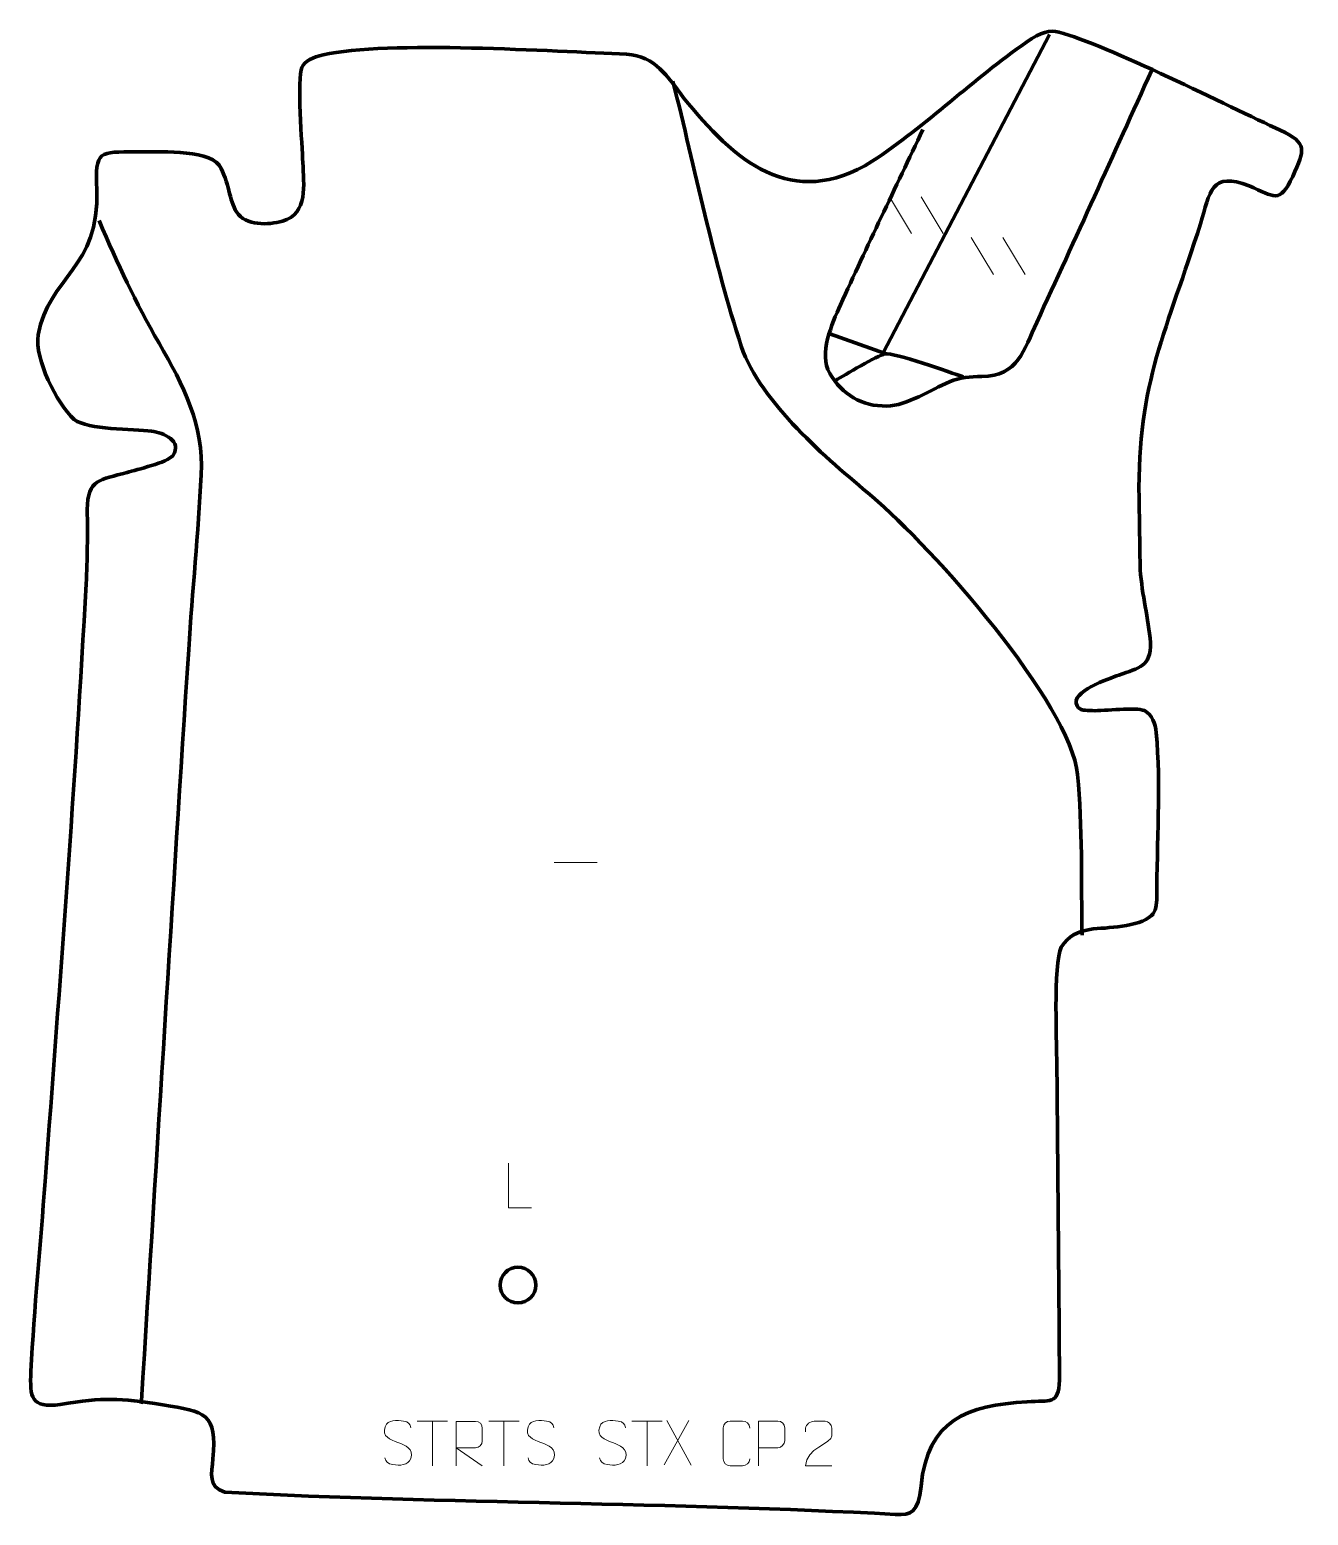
# Model space of a CAD drawing. Header units: millimetres. Extents: x -351 to 364, y -423 to 407.
import ezdxf

# ---------------------------------------------------------------- set-up
doc = ezdxf.new("R2010")
doc.units = ezdxf.units.MM
doc.header["$MEASUREMENT"] = 0
doc.layers.add('layer 2', color=7, linetype='Continuous')
doc.layers.add('layer 3', color=7, linetype='Continuous')

msp = doc.modelspace()

# ---------------------------------------------------------------- linework, layer by layer
at = {"layer": 'layer 2', "color": 142, "lineweight": 200}
msp.add_ellipse((-77.902, -294.7672), major_axis=(0, 10), ratio=1, dxfattribs=at)
at = {"layer": 'layer 2', "color": 142, "lineweight": 158}
for points in [[(126.2901, 226.6432), (126.2901, 226.6432), (219.3877, 404.5171), (219.3877, 404.5171)], [(127.5491, 226.1977), (127.5491, 226.1977), (96.4507, 237.2023), (96.4507, 237.2023)]]:
    msp.add_open_spline(points, degree=3, dxfattribs=at)
for points, knots in [([(148.5303, 351.4224), (133.2136, 318.8541), (117.2031, 286.0926), (102.4235, 253.3378), (102.4235, 253.3378), (97.7388, 242.898), (90.0815, 225.9717), (96.4637, 215.0644), (96.4637, 215.0644), (103.7293, 203.158), (114.1689, 196.5963), (128.4187, 196.8199), (128.4187, 196.8199), (139.4352, 196.9927), (153.2602, 205.9937), (163.3767, 210.3453), (163.3767, 210.3453), (169.4016, 212.9369), (175.0062, 213.1825), (181.4829, 213.3262), (181.4829, 213.3262), (201.8526, 213.5529), (205.0953, 228.2488), (212.2146, 243.6217), (212.2146, 243.6217), (233.9285, 290.5095), (255.2091, 337.5971), (276.5668, 384.6478)], [0, 0, 0, 0, 0.125, 0.125, 0.125, 0.125, 0.25, 0.25, 0.25, 0.25, 0.375, 0.375, 0.375, 0.375, 0.5, 0.5, 0.5, 0.5, 0.625, 0.625, 0.625, 0.625, 0.75, 0.75, 0.75, 0.75, 1, 1, 1, 1]), ([(237.5853, -99.032), (237.0073, -69.8326), (237.9239, -38.1598), (235.0311, -9.2995), (235.0311, -9.2995), (231.0262, 30.6551), (153.9488, 117.7359), (120.1261, 146.2235), (120.1261, 146.2235), (94.4219, 167.8731), (58.3565, 197.9711), (46.9733, 230.2329), (46.9733, 230.2329), (31.4445, 277.8868), (21.0832, 329.5212), (8.7304, 378.4951)], [0, 0, 0, 0, 0.2, 0.2, 0.2, 0.2, 0.4, 0.4, 0.4, 0.4, 0.6, 0.6, 0.6, 0.6, 1, 1, 1, 1]), ([(-312.1624, 300.5896), (-301.5899, 275.7708), (-292.1051, 255.4597), (-278.6393, 231.9746), (-278.6393, 231.9746), (-264.9651, 208.1261), (-253.572, 186.5785), (-255.0885, 158.2726), (-255.0885, 158.2726), (-256.8259, 125.8426), (-259.9508, 93.1088), (-262.0729, 60.5878), (-262.0729, 60.5878), (-271.2078, -79.4456), (-279.6971, -219.5194), (-288.5167, -359.5727), (-288.5167, -359.5727), (-288.5167, -359.5727), (-288.6109, -361.0679), (-288.6109, -361.0679)], [0, 0, 0, 0, 0.16666667, 0.16666667, 0.16666667, 0.16666667, 0.33333333, 0.33333333, 0.33333333, 0.33333333, 0.5, 0.5, 0.5, 0.5, 0.66666667, 0.66666667, 0.66666667, 0.66666667, 1, 1, 1, 1]), ([(99.7127, 211.1526), (104.4814, 213.9349), (123.5126, 225.2546), (127.3394, 225.9748), (127.3394, 225.9748), (132.4059, 226.9283), (163.9801, 215.5463), (171.1321, 213.0694)], [0, 0, 0, 0, 0.33333333, 0.33333333, 0.33333333, 0.33333333, 1, 1, 1, 1])]:
    msp.add_open_spline(points, degree=3, knots=knots, dxfattribs=at)
at = {"layer": 'layer 2', "color": 250, "lineweight": 9}
for points in [[(129.8001, 313.8774), (129.8001, 313.8774), (142.1644, 293.3331), (142.1644, 293.3331)], [(147.53, 313.8774), (147.53, 313.8774), (159.8943, 293.3331), (159.8943, 293.3331)], [(175.5947, 291.0132), (175.5947, 291.0132), (187.959, 270.4689), (187.959, 270.4689)], [(193.3246, 291.0132), (193.3246, 291.0132), (205.6889, 270.4689), (205.6889, 270.4689)], [(-57.646, -58.5039), (-57.646, -58.5039), (-33.668, -58.5039), (-33.668, -58.5039)], [(-134.2208, -370.8343), (-134.2208, -370.8343), (-117.2336, -370.8343), (-117.2336, -370.8343)], [(-125.727, -395.7643), (-125.727, -395.7643), (-125.727, -370.8108), (-125.727, -370.8108)], [(-94.2208, -370.8343), (-94.2208, -370.8343), (-77.2336, -370.8343), (-77.2336, -370.8343)], [(-85.727, -395.7643), (-85.727, -395.7643), (-85.727, -370.8108), (-85.727, -370.8108)], [(-14.2208, -370.8343), (-14.2208, -370.8343), (2.7664, -370.8343), (2.7664, -370.8343)], [(-5.727, -395.7643), (-5.727, -395.7643), (-5.727, -370.8108), (-5.727, -370.8108)], [(17.5831, -370.4512), (17.5831, -370.4512), (3.8425, -395.347), (3.8425, -395.347)], [(5.2971, -370.4512), (5.2971, -370.4512), (19.0377, -395.4047), (19.0377, -395.4047)]]:
    msp.add_open_spline(points, degree=3, dxfattribs=at)
for points, knots in [([(-70.2964, -251.5903), (-70.2964, -251.5903), (-83.2455, -251.5903), (-83.2455, -251.5903), (-83.2455, -251.5903), (-83.2455, -251.5903), (-83.2455, -226.6367), (-83.2455, -226.6367)], [0, 0, 0, 0, 0.33333333, 0.33333333, 0.33333333, 0.33333333, 1, 1, 1, 1]), ([(-145.0508, -382.7425), (-149.2991, -381.2721), (-154.2072, -379.4763), (-152.2021, -373.956), (-152.2021, -373.956), (-150.6986, -369.8161), (-145.485, -370.2046), (-141.8814, -370.8057), (-141.8814, -370.8057), (-139.0208, -371.2829), (-138.1561, -372.4961), (-137.8455, -374.5802)], [0, 0, 0, 0, 0.25, 0.25, 0.25, 0.25, 0.5, 0.5, 0.5, 0.5, 1, 1, 1, 1]), ([(-112.5183, -395.9197), (-112.5183, -395.9197), (-112.5183, -370.9662), (-112.5183, -370.9662), (-112.5183, -370.9662), (-108.9235, -370.9662), (-105.328, -370.9662), (-101.7328, -370.9662), (-101.7328, -370.9662), (-99.4075, -371.0039), (-97.8502, -372.4939), (-97.8543, -374.8603), (-97.8543, -374.8603), (-97.8547, -376.8958), (-97.8547, -379.9552), (-97.8543, -381.9912), (-97.8543, -381.9912), (-97.8608, -383.8667), (-99.6731, -385.8085), (-101.6826, -385.8276), (-101.6826, -385.8276), (-101.6826, -385.8276), (-112.5183, -385.8276), (-112.5183, -385.8276), (-112.5183, -385.8276), (-112.5183, -385.8276), (-97.8636, -395.9197), (-97.8636, -395.9197)], [0, 0, 0, 0, 0.125, 0.125, 0.125, 0.125, 0.25, 0.25, 0.25, 0.25, 0.375, 0.375, 0.375, 0.375, 0.5, 0.5, 0.5, 0.5, 0.625, 0.625, 0.625, 0.625, 0.75, 0.75, 0.75, 0.75, 1, 1, 1, 1]), ([(-65.0508, -382.7425), (-69.2991, -381.2721), (-74.2072, -379.4763), (-72.2021, -373.956), (-72.2021, -373.956), (-70.6986, -369.8161), (-65.485, -370.2046), (-61.8814, -370.8057), (-61.8814, -370.8057), (-59.0208, -371.2829), (-58.1561, -372.4961), (-57.8455, -374.5802)], [0, 0, 0, 0, 0.25, 0.25, 0.25, 0.25, 0.5, 0.5, 0.5, 0.5, 1, 1, 1, 1]), ([(-25.0508, -382.7425), (-29.2991, -381.2721), (-34.2072, -379.4763), (-32.2021, -373.956), (-32.2021, -373.956), (-30.6986, -369.8161), (-25.485, -370.2046), (-21.8814, -370.8057), (-21.8814, -370.8057), (-19.0208, -371.2829), (-18.1561, -372.4961), (-17.8455, -374.5802)], [0, 0, 0, 0, 0.25, 0.25, 0.25, 0.25, 0.5, 0.5, 0.5, 0.5, 1, 1, 1, 1]), ([(51.6958, -391.9466), (51.556, -394.27), (49.8788, -395.7496), (47.7311, -395.7604), (47.7311, -395.7604), (45.3992, -395.76), (43.0673, -395.76), (40.7358, -395.7604), (40.7358, -395.7604), (38.8108, -395.8658), (36.8387, -393.9813), (36.8499, -391.964), (36.8499, -391.964), (36.8503, -386.1939), (36.8503, -380.4242), (36.8499, -374.6549), (36.8499, -374.6549), (36.8541, -372.5168), (38.6008, -370.7976), (40.7532, -370.8111), (40.7532, -370.8111), (43.0789, -370.8111), (45.405, -370.8111), (47.7311, -370.8111), (47.7311, -370.8111), (49.6777, -370.7756), (51.6691, -372.2671), (51.6958, -374.7047)], [0, 0, 0, 0, 0.125, 0.125, 0.125, 0.125, 0.25, 0.25, 0.25, 0.25, 0.375, 0.375, 0.375, 0.375, 0.5, 0.5, 0.5, 0.5, 0.625, 0.625, 0.625, 0.625, 0.75, 0.75, 0.75, 0.75, 1, 1, 1, 1]), ([(56.5942, -395.7644), (56.5942, -395.7644), (56.5942, -370.8108), (56.5942, -370.8108), (56.5942, -370.8108), (60.1892, -370.8108), (63.7845, -370.8108), (67.3799, -370.8108), (67.3799, -370.8108), (69.7051, -370.8487), (71.2625, -372.3388), (71.2583, -374.7049), (71.2583, -374.7049), (71.2579, -376.7406), (71.2579, -379.7999), (71.2583, -381.8359), (71.2583, -381.8359), (71.2518, -383.7113), (69.4396, -385.6532), (67.43, -385.6723), (67.43, -385.6723), (67.43, -385.6723), (56.5942, -385.6723), (56.5942, -385.6723)], [0, 0, 0, 0, 0.14285714, 0.14285714, 0.14285714, 0.14285714, 0.28571429, 0.28571429, 0.28571429, 0.28571429, 0.42857143, 0.42857143, 0.42857143, 0.42857143, 0.57142857, 0.57142857, 0.57142857, 0.57142857, 0.71428571, 0.71428571, 0.71428571, 0.71428571, 1, 1, 1, 1]), ([(97.6929, -395.8869), (92.7785, -395.8866), (87.8641, -395.8866), (82.95, -395.8869), (82.95, -395.8869), (82.95, -385.9546), (97.601, -383.3134), (97.6929, -379.0031), (97.6929, -379.0031), (97.6926, -377.579), (97.6926, -376.1553), (97.6929, -374.732), (97.6929, -374.732), (97.676, -372.6549), (95.5532, -370.9301), (93.8822, -370.9128), (93.8822, -370.9128), (91.809, -370.9132), (89.7361, -370.9132), (87.6637, -370.9128), (87.6637, -370.9128), (85.8416, -370.8963), (83.0169, -372.6884), (82.95, -374.782), (82.95, -374.782), (82.95, -374.782), (82.95, -376.8368), (82.95, -376.8368)], [0, 0, 0, 0, 0.125, 0.125, 0.125, 0.125, 0.25, 0.25, 0.25, 0.25, 0.375, 0.375, 0.375, 0.375, 0.5, 0.5, 0.5, 0.5, 0.625, 0.625, 0.625, 0.625, 0.75, 0.75, 0.75, 0.75, 1, 1, 1, 1]), ([(-145.0508, -382.7426), (-141.0322, -384.3893), (-136.0027, -386.2776), (-137.8367, -391.6379), (-137.8367, -391.6379), (-139.2965, -395.9043), (-144.2073, -395.6476), (-147.9334, -395.0929), (-147.9334, -395.0929), (-150.6834, -394.6831), (-151.9043, -393.4696), (-152.2823, -391.3574)], [0, 0, 0, 0, 0.25, 0.25, 0.25, 0.25, 0.5, 0.5, 0.5, 0.5, 1, 1, 1, 1]), ([(-65.0508, -382.7426), (-61.0322, -384.3893), (-56.0027, -386.2776), (-57.8367, -391.6379), (-57.8367, -391.6379), (-59.2965, -395.9043), (-64.2073, -395.6476), (-67.9334, -395.0929), (-67.9334, -395.0929), (-70.6834, -394.6831), (-71.9043, -393.4696), (-72.2823, -391.3574)], [0, 0, 0, 0, 0.25, 0.25, 0.25, 0.25, 0.5, 0.5, 0.5, 0.5, 1, 1, 1, 1]), ([(-25.0508, -382.7426), (-21.0322, -384.3893), (-16.0027, -386.2776), (-17.8367, -391.6379), (-17.8367, -391.6379), (-19.2965, -395.9043), (-24.2073, -395.6476), (-27.9334, -395.0929), (-27.9334, -395.0929), (-30.6834, -394.6831), (-31.9043, -393.4696), (-32.2823, -391.3574)], [0, 0, 0, 0, 0.25, 0.25, 0.25, 0.25, 0.5, 0.5, 0.5, 0.5, 1, 1, 1, 1])]:
    msp.add_open_spline(points, degree=3, knots=knots, dxfattribs=at)
at = {"layer": 'layer 3', "color": 242, "lineweight": 158}
msp.add_open_spline([(-244.94, 331.4922), (-239.4114, 322.1933), (-239.4914, 311.8119), (-235.3362, 305.3545), (-235.3362, 305.3545), (-230.2374, 297.4308), (-217.4811, 298.03), (-209.6716, 300.2381), (-209.6716, 300.2381), (-195.0293, 304.378), (-197.8068, 320.7589), (-198.2424, 332.9661), (-198.2424, 332.9661), (-198.6575, 342.1338), (-201.4972, 380.3629), (-198.798, 386.219), (-198.798, 386.219), (-197.1488, 389.797), (-192.5661, 391.9258), (-186.919, 393.209), (-186.919, 393.209), (-150.8178, 401.4122), (-58.0999, 395.0299), (-17.1888, 393.6411), (-17.1888, 393.6411), (-0.7836, 392.1438), (5.4358, 381.4731), (14.7328, 369.2678), (14.7328, 369.2678), (42.7148, 334.0902), (75.294, 305.6084), (120.2758, 333.6854), (120.2758, 333.6854), (150.9364, 354.0629), (176.6935, 379.4881), (206.4174, 400.3113), (206.4174, 400.3113), (214.9503, 406.1124), (219.5391, 407.2709), (224.6141, 405.9269), (224.6141, 405.9269), (251.6632, 398.7633), (319.6997, 364.3519), (348.4319, 351.0578), (348.4319, 351.0578), (364.1134, 343.5575), (361.9846, 340.6213), (355.4272, 325.2248), (355.4272, 325.2248), (347.8895, 309.4465), (345.3001, 314.0137), (331.1055, 319.9119), (331.1055, 319.9119), (309.6937, 328.2843), (309.1895, 316.6137), (303.7873, 298.7537), (303.7873, 298.7537), (285.296, 239.6714), (268.4407, 210.3553), (269.4675, 145.3327), (269.4675, 145.3327), (269.679, 131.9349), (269.8906, 118.5399), (270.0853, 105.1417), (270.0853, 105.1417), (271.2026, 91.1721), (274.5804, 78.0901), (275.9357, 64.5319), (275.9357, 64.5319), (275.9833, 50.8168), (269.7882, 50.7014), (258.1041, 46.3119), (258.1041, 46.3119), (252.892, 44.3537), (230.4843, 37.2484), (234.766, 29.2017), (234.766, 29.2017), (236.2954, 26.3274), (239.5357, 26.6849), (243.245, 26.4776), (243.245, 26.4776), (250.3322, 26.2139), (267.5609, 28.5488), (272.5253, 26.4854), (272.5253, 26.4854), (276.8869, 24.126), (278.5347, 19.3885), (279.0369, 14.1353), (279.0369, 14.1353), (281.8095, -14.8721), (279.3519, -48.1209), (279.3909, -77.8532), (279.3909, -77.8532), (279.3961, -81.8122), (278.9207, -85.7759), (276.5012, -88.0099), (276.5012, -88.0099), (269.0929, -94.8504), (251.6945, -94.6491), (241.9723, -95.8176), (241.9723, -95.8176), (234.7563, -97.1581), (230.0215, -99.5056), (225.9763, -105.7611), (225.9763, -105.7611), (221.3502, -115.1109), (223.4606, -161.6106), (223.5597, -175.6972), (223.5597, -175.6972), (223.9677, -233.1303), (224.587, -290.57), (224.9637, -348.0019), (224.9637, -348.0019), (224.401, -361.9718), (219.7966, -359.1718), (206.8463, -359.9546), (206.8463, -359.9546), (172.9975, -362.2203), (151.2075, -369.807), (147.5299, -407.233), (147.5299, -407.233), (145.844, -421.9573), (142.306, -423.4858), (133.1289, -422.9895), (133.1289, -422.9895), (8.2173, -416.2336), (-116.9785, -417.0126), (-241.9143, -410.6129), (-241.9143, -410.6129), (-251.2694, -407.8429), (-249.3309, -399.9383), (-248.4877, -391.9536), (-248.4877, -391.9536), (-246.0237, -366.2324), (-252.7382, -365.6529), (-276.6077, -361.6737), (-276.6077, -361.6737), (-301.5288, -357.7702), (-308.9582, -357.5499), (-333.9166, -361.5142), (-333.9166, -361.5142), (-350.3093, -363.7136), (-350.9935, -357.6423), (-350.3066, -342.9039), (-350.3066, -342.9039), (-348.4977, -307.7384), (-344.9755, -272.028), (-342.3905, -236.8083), (-342.3905, -236.8083), (-334.0865, -125.6195), (-325.464, -13.983), (-319.4339, 97.3346), (-319.4339, 97.3346), (-318.6865, 111.5332), (-318.6064, 124.7047), (-318.8119, 138.9002), (-318.8119, 138.9002), (-318.6755, 156.266), (-311.6708, 155.3626), (-296.5058, 159.7153), (-296.5058, 159.7153), (-291.1768, 161.2448), (-274.0505, 165.2684), (-270.9446, 169.0421), (-270.9446, 169.0421), (-265.3017, 177.495), (-276.1018, 181.7447), (-282.8181, 182.7663), (-282.8181, 182.7663), (-293.5283, 184.2303), (-318.3042, 183.296), (-326.1693, 189.3028), (-326.1693, 189.3028), (-336.0095, 198.7412), (-348.1803, 222.791), (-346.3088, 236.6528), (-346.3088, 236.6528), (-340.583, 268.9541), (-311.5731, 274.054), (-313.4899, 317.8262), (-313.4899, 317.8262), (-314.4636, 340.061), (-312.1256, 338.838), (-291.4133, 338.922), (-291.4133, 338.922), (-280.2755, 338.9672), (-252.4186, 340.554), (-244.94, 331.4922)], degree=3, knots=[0, 0, 0, 0, 0.02083333, 0.02083333, 0.02083333, 0.02083333, 0.04166667, 0.04166667, 0.04166667, 0.04166667, 0.0625, 0.0625, 0.0625, 0.0625, 0.08333333, 0.08333333, 0.08333333, 0.08333333, 0.10416667, 0.10416667, 0.10416667, 0.10416667, 0.125, 0.125, 0.125, 0.125, 0.14583333, 0.14583333, 0.14583333, 0.14583333, 0.16666667, 0.16666667, 0.16666667, 0.16666667, 0.1875, 0.1875, 0.1875, 0.1875, 0.20833333, 0.20833333, 0.20833333, 0.20833333, 0.22916667, 0.22916667, 0.22916667, 0.22916667, 0.25, 0.25, 0.25, 0.25, 0.27083333, 0.27083333, 0.27083333, 0.27083333, 0.29166667, 0.29166667, 0.29166667, 0.29166667, 0.3125, 0.3125, 0.3125, 0.3125, 0.33333333, 0.33333333, 0.33333333, 0.33333333, 0.35416667, 0.35416667, 0.35416667, 0.35416667, 0.375, 0.375, 0.375, 0.375, 0.39583333, 0.39583333, 0.39583333, 0.39583333, 0.41666667, 0.41666667, 0.41666667, 0.41666667, 0.4375, 0.4375, 0.4375, 0.4375, 0.45833333, 0.45833333, 0.45833333, 0.45833333, 0.47916667, 0.47916667, 0.47916667, 0.47916667, 0.5, 0.5, 0.5, 0.5, 0.52083333, 0.52083333, 0.52083333, 0.52083333, 0.54166667, 0.54166667, 0.54166667, 0.54166667, 0.5625, 0.5625, 0.5625, 0.5625, 0.58333333, 0.58333333, 0.58333333, 0.58333333, 0.60416667, 0.60416667, 0.60416667, 0.60416667, 0.625, 0.625, 0.625, 0.625, 0.64583333, 0.64583333, 0.64583333, 0.64583333, 0.66666667, 0.66666667, 0.66666667, 0.66666667, 0.6875, 0.6875, 0.6875, 0.6875, 0.70833333, 0.70833333, 0.70833333, 0.70833333, 0.72916667, 0.72916667, 0.72916667, 0.72916667, 0.75, 0.75, 0.75, 0.75, 0.77083333, 0.77083333, 0.77083333, 0.77083333, 0.79166667, 0.79166667, 0.79166667, 0.79166667, 0.8125, 0.8125, 0.8125, 0.8125, 0.83333333, 0.83333333, 0.83333333, 0.83333333, 0.85416667, 0.85416667, 0.85416667, 0.85416667, 0.875, 0.875, 0.875, 0.875, 0.89583333, 0.89583333, 0.89583333, 0.89583333, 0.91666667, 0.91666667, 0.91666667, 0.91666667, 0.9375, 0.9375, 0.9375, 0.9375, 0.95833333, 0.95833333, 0.95833333, 0.95833333, 1, 1, 1, 1], dxfattribs=at)

doc.saveas('drawing.dxf')
